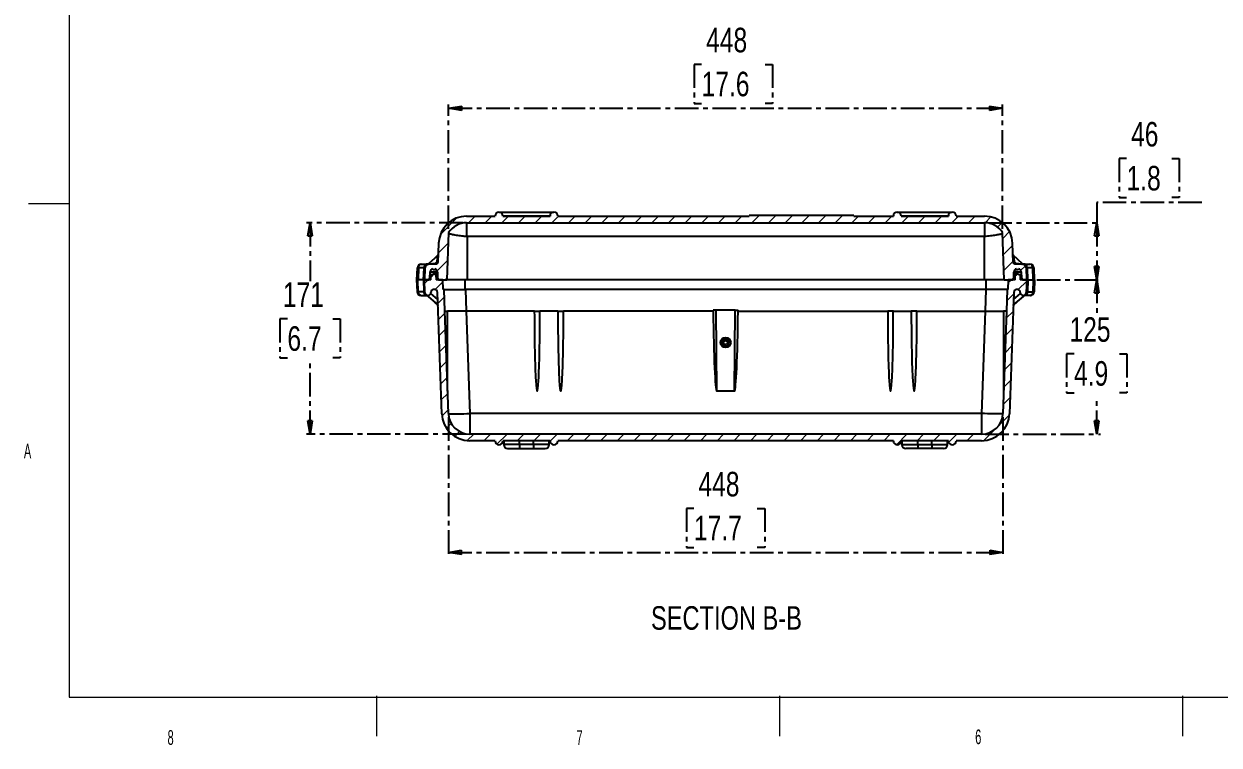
# Model space of a CAD drawing. Header units: millimetres. Extents: x 12 to 854, y 4 to 555.
# Drawn here: x 11.9 to 334.1, y 4.4 to 198.9 of the extents above; entities that cross this region are included whole.
import ezdxf

# ---------------------------------------------------------------- set-up
doc = ezdxf.new("R2010")
doc.units = ezdxf.units.MM
doc.linetypes.add('CENTER', pattern=[10.16, 6.35, -1.27, 1.27, -1.27])
doc.layers.add('DEFAULT_1', color=7, linetype='CENTER')
doc.styles.add('SLDTEXTSTYLE2', font='TXT', dxfattribs={"width": 0.75})
doc.styles.add('SLDTEXTSTYLE3', font='TXT', dxfattribs={"width": 0.56})
doc.dimstyles.new('SLDDIMSTYLE0', dxfattribs={"dimtxt": 6.614583, "dimasz": 3.556, "dimexe": 0, "dimexo": 0.0625, "dimgap": 1.653646, "dimtad": 1, "dimdec": 0, "dimlfac": 3, "dimrnd": 1e-09, "dimzin": 12, "dimdsep": 46, "dimtxsty": 'SLDTEXTSTYLE2', "dimblk1": 'CLOSED', "dimblk2": 'CLOSED', "dimsah": 1, "dimcen": 0.09, "dimadec": 0, "dimazin": 3, "dimtfac": 1, "dimtdec": 0, "dimtofl": 0, "dimtmove": 0, "dimatfit": 3, "dimldrblk": 'CLOSED', "dimfxl": 1, "dimfrac": 2, "dimtolj": 1, "dimtzin": 12, "dimarcsym": 0})
doc.dimstyles.new('SLDDIMSTYLE3', dxfattribs={"dimtxt": 6.614583, "dimasz": 3.556, "dimexe": 0, "dimexo": 0.0625, "dimgap": 1.653646, "dimtad": 0, "dimtih": 1, "dimtoh": 1, "dimdec": 0, "dimlfac": 3, "dimrnd": 1e-09, "dimzin": 12, "dimdsep": 46, "dimtxsty": 'SLDTEXTSTYLE2', "dimblk1": 'CLOSED', "dimblk2": 'CLOSED', "dimsah": 1, "dimcen": 0.09, "dimadec": 0, "dimazin": 3, "dimtfac": 1, "dimtdec": 0, "dimtofl": 0, "dimtmove": 0, "dimatfit": 3, "dimldrblk": 'CLOSED', "dimfxl": 1, "dimfrac": 2, "dimtolj": 1, "dimtzin": 12, "dimarcsym": 0})

# ---------------------------------------------------------------- blocks, each defined once
blk = doc.blocks.new('_Closed')
at = {"color": 0, "linetype": 'ByBlock', "lineweight": -2}
for p, q in [((-1, 0.166667), (0, 0)), ((-1, 0.166667), (-1, -0.166667)), ((0, 0), (-1, -0.166667)), ((0, 0), (-1, 0))]:
    blk.add_line(p, q, dxfattribs=at)
blk = doc.blocks.new('_D_5')
at = {"layer": 'DEFAULT_1'}
for p, q in [((130.26, 145.28), (88.07, 145.28)), ((89.07, 145.28), (89.07, 129.52)), ((82.96, 119.36), (80.95, 119.36)), ((80.95, 119.36), (80.95, 108.85)), ((95.18, 119.36), (97.19, 119.36)), ((97.19, 119.36), (97.19, 108.85)), ((80.95, 108.85), (82.96, 108.85)), ((89.07, 88.29), (89.07, 107.51)), ((97.19, 108.85), (95.18, 108.85)), ((131.1, 88.29), (88.07, 88.29))]:
    blk.add_line(p, q, dxfattribs=at)
at = {"layer": 'DEFAULT_1', "xscale": 3.556, "yscale": 3.556}
for p, rotation in [((89.07, 145.28, 25.75), 90), ((89.07, 88.29, 25.75), 270)]:
    blk.add_blockref('_Closed', p, dxfattribs=dict(at, rotation=rotation))
at = {"layer": 'DEFAULT_1', "char_height": 6.615, "attachment_point": 1, "style": 'SLDTEXTSTYLE2'}
for s, insert in [('171', (81.74, 129.23)), ('6.7', (82.96, 117.38))]:
    blk.add_mtext(s, dxfattribs=dict(at, insert=insert))
blk = doc.blocks.new('_D_6')
at = {"layer": 'DEFAULT_1'}
for p, q in [((284.96, 129.92), (302.08, 129.92)), ((301.08, 129.92), (301.08, 120.11)), ((294.97, 109.95), (292.96, 109.95)), ((292.96, 109.95), (292.96, 99.44)), ((307.19, 109.95), (309.2, 109.95)), ((309.2, 109.95), (309.2, 99.44)), ((292.96, 99.44), (294.97, 99.44)), ((301.08, 88.29), (301.08, 98.1)), ((309.2, 99.44), (307.19, 99.44)), ((271.05, 88.29), (302.08, 88.29))]:
    blk.add_line(p, q, dxfattribs=at)
at = {"layer": 'DEFAULT_1', "xscale": 3.556, "yscale": 3.556}
for p, rotation in [((301.08, 129.92, 25.75), 90), ((301.08, 88.29, 25.75), 270)]:
    blk.add_blockref('_Closed', p, dxfattribs=dict(at, rotation=rotation))
at = {"layer": 'DEFAULT_1', "char_height": 6.615, "attachment_point": 1, "style": 'SLDTEXTSTYLE2'}
for s, insert in [('125', (293.75, 119.82)), ('4.9', (294.97, 107.97))]:
    blk.add_mtext(s, dxfattribs=dict(at, insert=insert))
blk = doc.blocks.new('_D_7')
at = {"layer": 'DEFAULT_1'}
for p, q in [((309.13, 162.61), (307.12, 162.61)), ((307.12, 162.61), (307.12, 152.1)), ((321.34, 162.61), (323.35, 162.61)), ((323.35, 162.61), (323.35, 152.1)), ((307.12, 152.1), (309.13, 152.1)), ((323.35, 152.1), (321.34, 152.1)), ((329.39, 150.76), (301.08, 150.76)), ((301.08, 150.76), (301.08, 145.28)), ((271.89, 145.28), (302.08, 145.28)), ((301.08, 145.28), (301.08, 129.92)), ((284.96, 129.92), (302.08, 129.92))]:
    blk.add_line(p, q, dxfattribs=at)
at = {"layer": 'DEFAULT_1', "xscale": 3.556, "yscale": 3.556}
for p, rotation in [((301.08, 145.28, 25.75), 90), ((301.08, 129.92, 25.75), 270)]:
    blk.add_blockref('_Closed', p, dxfattribs=dict(at, rotation=rotation))
at = {"layer": 'DEFAULT_1', "char_height": 6.615, "attachment_point": 1, "style": 'SLDTEXTSTYLE2'}
for s, insert in [('46', (310.35, 172.48)), ('1.8', (309.13, 160.63))]:
    blk.add_mtext(s, dxfattribs=dict(at, insert=insert))
blk = doc.blocks.new('_D_8')
at = {"layer": 'DEFAULT_1'}
for p, q in [((194.6, 188.01), (192.59, 188.01)), ((192.59, 188.01), (192.59, 177.5)), ((211.7, 188.01), (213.71, 188.01)), ((213.71, 188.01), (213.71, 177.5)), ((192.59, 177.5), (194.6, 177.5)), ((213.71, 177.5), (211.7, 177.5)), ((126.41, 143.63), (126.41, 177.16)), ((126.41, 176.16), (275.74, 176.16)), ((275.74, 143.63), (275.74, 177.16))]:
    blk.add_line(p, q, dxfattribs=at)
at = {"layer": 'DEFAULT_1', "xscale": 3.556, "yscale": 3.556, "rotation": 180}
blk.add_blockref('_Closed', (126.41, 176.16, 25.75), dxfattribs=at)
at = {"layer": 'DEFAULT_1', "xscale": 3.556, "yscale": 3.556}
blk.add_blockref('_Closed', (275.74, 176.16, 25.75), dxfattribs=at)
at = {"layer": 'DEFAULT_1', "char_height": 6.615, "attachment_point": 1, "style": 'SLDTEXTSTYLE2'}
for s, insert in [('448', (195.82, 197.88)), ('17.6', (194.6, 186.03))]:
    blk.add_mtext(s, dxfattribs=dict(at, insert=insert))
blk = doc.blocks.new('_D_9')
at = {"layer": 'DEFAULT_1'}
for p, q in [((126.35, 92.85), (126.35, 55.4)), ((275.8, 92.85), (275.8, 55.4)), ((192.52, 68.25), (190.51, 68.25)), ((190.51, 68.25), (190.51, 57.74)), ((209.62, 68.25), (211.64, 68.25)), ((211.64, 68.25), (211.64, 57.74)), ((126.35, 56.4), (275.8, 56.4)), ((190.51, 57.74), (192.52, 57.74)), ((211.64, 57.74), (209.62, 57.74))]:
    blk.add_line(p, q, dxfattribs=at)
at = {"layer": 'DEFAULT_1', "xscale": 3.556, "yscale": 3.556, "rotation": 180}
blk.add_blockref('_Closed', (126.35, 56.4, 25.75), dxfattribs=at)
at = {"layer": 'DEFAULT_1', "xscale": 3.556, "yscale": 3.556}
blk.add_blockref('_Closed', (275.8, 56.4, 25.75), dxfattribs=at)
at = {"layer": 'DEFAULT_1', "char_height": 6.615, "attachment_point": 1, "style": 'SLDTEXTSTYLE2'}
for s, insert in [('448', (193.74, 78.12)), ('17.7', (192.52, 66.27))]:
    blk.add_mtext(s, dxfattribs=dict(at, insert=insert))

msp = doc.modelspace()

# ---------------------------------------------------------------- hatches: boundary and pattern name
at = {"layer": 'DEFAULT_1', "linetype": 'Continuous', "lineweight": 18}
h = msp.add_hatch(dxfattribs=at)
h.set_pattern_fill('ANSI31', color=256, style=0)
edge = h.paths.add_edge_path(flags=0)
edge.add_line((235.64, 147.06), (235.64, 147.23))
edge.add_line((235.64, 147.23), (207.45, 147.23))
edge.add_line((207.45, 147.23), (207.45, 147.06))
edge.add_line((207.45, 147.06), (155.86, 147.06))
edge.add_line((155.86, 147.06), (155.86, 147.1))
edge.add_arc((154.8, 147.1), 1.06, 0, 180)
edge.add_line((153.75, 147.1), (153.75, 147.06))
edge.add_line((153.75, 147.06), (141.05, 147.06))
edge.add_line((141.05, 147.06), (141.05, 147.1))
edge.add_arc((139.99, 147.1), 1.06, 0, 180)
edge.add_line((138.93, 147.1), (138.93, 147.06))
edge.add_line((138.93, 147.06), (131.26, 147.06))
edge.add_arc((131.26, 139.53), 7.54, 90, 178)
edge.add_line((123.72, 139.79), (123.54, 134.56))
edge.add_arc((123.12, 134.57), 0.423, 270, 358, ccw=False)
edge.add_line((123.12, 134.15), (121.12, 134.15))
edge.add_arc((121.12, 133.13), 1.02, 90, 178)
edge.add_line((120.11, 133.17), (119.99, 129.92))
edge.add_line((119.99, 129.92), (121.07, 129.92))
edge.add_line((121.07, 129.92), (121.31, 130.34))
edge.add_line((121.31, 130.34), (121.46, 132.02))
edge.add_arc((122.43, 131.94), 0.974, 104.9894, 175, ccw=False)
edge.add_arc((122.43, 132.91), 0.254, 187.4947, 352.5053)
edge.add_arc((122.43, 131.94), 0.974, 0, 75.0106, ccw=False)
edge.add_line((123.4, 131.94), (123.4, 130.34))
edge.add_line((123.4, 130.34), (123.65, 129.92))
edge.add_line((123.65, 129.92), (125.96, 129.92))
edge.add_line((125.96, 129.92), (126.41, 142.63))
edge.add_arc((131.26, 139.53), 5.76, 90, 147.3592, ccw=False)
edge.add_line((131.26, 145.28), (270.89, 145.28))
edge.add_arc((270.89, 139.53), 5.76, 32.6408, 90, ccw=False)
edge.add_line((275.74, 142.63), (276.19, 129.92))
edge.add_line((276.19, 129.92), (278.5, 129.92))
edge.add_line((278.5, 129.92), (278.75, 130.34))
edge.add_line((278.75, 130.34), (278.75, 131.94))
edge.add_arc((279.72, 131.94), 0.974, 104.9894, 180, ccw=False)
edge.add_arc((279.72, 132.91), 0.254, 187.4947, 352.5053)
edge.add_arc((279.72, 131.94), 0.974, 5, 75.0106, ccw=False)
edge.add_line((280.69, 132.02), (280.84, 130.34))
edge.add_line((280.84, 130.34), (281.08, 129.92))
edge.add_line((281.08, 129.92), (282.15, 129.92))
edge.add_line((282.15, 129.92), (282.04, 133.17))
edge.add_arc((281.03, 133.13), 1.02, 2, 90)
edge.add_line((281.03, 134.15), (279.03, 134.15))
edge.add_arc((279.03, 134.57), 0.423, 182, 270, ccw=False)
edge.add_line((278.61, 134.56), (278.42, 139.79))
edge.add_arc((270.89, 139.53), 7.54, 2, 90)
edge.add_line((270.89, 147.06), (263.22, 147.06))
edge.add_line((263.22, 147.06), (263.22, 147.1))
edge.add_arc((262.16, 147.1), 1.06, 0, 180)
edge.add_line((261.1, 147.1), (261.1, 147.06))
edge.add_line((261.1, 147.06), (248.4, 147.06))
edge.add_line((248.4, 147.06), (248.4, 147.1))
edge.add_arc((247.34, 147.1), 1.06, 0, 180)
edge.add_line((246.29, 147.1), (246.29, 147.06))
edge.add_line((246.29, 147.06), (235.64, 147.06))
h = msp.add_hatch(dxfattribs=at)
h.set_pattern_fill('ANSI31', color=256, style=0)
edge = h.paths.add_edge_path(flags=0)
edge.add_line((248.4, 86.52), (261.1, 86.52))
edge.add_line((261.1, 86.52), (261.1, 86.47))
edge.add_arc((262.16, 86.47), 1.06, 180, 270)
edge.add_arc((262.16, 86.47), 1.06, 270, 360)
edge.add_line((263.22, 86.47), (263.22, 86.52))
edge.add_line((263.22, 86.52), (270.05, 86.52))
edge.add_arc((270.05, 94.05), 7.54, 270, 358)
edge.add_line((277.58, 93.79), (278.72, 126.47))
edge.add_arc((279.61, 126.44), 0.89, 2.3451, 178, ccw=False)
edge.add_line((280.5, 126.47), (280.5, 126.46))
edge.add_arc((281.3, 126.49), 0.804, 181.9249, 358)
edge.add_line((282.11, 126.46), (282.23, 129.92))
edge.add_line((282.23, 129.92), (280.5, 129.92))
edge.add_line((280.5, 129.92), (280.45, 131.29))
edge.add_line((280.45, 131.29), (279.98, 131.29))
edge.add_arc((279.72, 131.29), 0.254, 0, 180)
edge.add_line((279.47, 131.29), (279.13, 131.29))
edge.add_line((279.13, 131.29), (279.09, 129.92))
edge.add_line((279.09, 129.92), (277.27, 129.92))
edge.add_line((277.27, 129.92), (277.18, 127.28))
edge.add_line((277.18, 127.28), (276.97, 127.28))
edge.add_line((276.97, 127.28), (276.77, 121.45))
edge.add_line((276.77, 121.45), (275.8, 93.85))
edge.add_arc((270.05, 94.05), 5.76, 270, 358, ccw=False)
edge.add_line((270.05, 88.29), (132.1, 88.29))
edge.add_arc((132.1, 94.05), 5.76, 182, 270, ccw=False)
edge.add_line((126.35, 93.85), (125.38, 121.45))
edge.add_line((125.38, 121.45), (125.18, 127.28))
edge.add_line((125.18, 127.28), (124.97, 127.28))
edge.add_line((124.97, 127.28), (124.88, 129.92))
edge.add_line((124.88, 129.92), (123.06, 129.92))
edge.add_line((123.06, 129.92), (123.01, 131.29))
edge.add_line((123.01, 131.29), (122.68, 131.29))
edge.add_arc((122.43, 131.29), 0.254, 0, 180)
edge.add_line((122.17, 131.29), (121.7, 131.29))
edge.add_line((121.7, 131.29), (121.65, 129.92))
edge.add_line((121.65, 129.92), (119.92, 129.92))
edge.add_line((119.92, 129.92), (120.04, 126.46))
edge.add_arc((120.85, 126.49), 0.804, 182, 358.0751)
edge.add_line((121.65, 126.46), (121.65, 126.47))
edge.add_arc((122.54, 126.44), 0.89, 2, 177.6549, ccw=False)
edge.add_line((123.43, 126.47), (124.57, 93.79))
edge.add_arc((132.1, 94.05), 7.54, 182, 270)
edge.add_line((132.1, 86.52), (138.93, 86.52))
edge.add_line((138.93, 86.52), (138.93, 86.47))
edge.add_arc((139.99, 86.47), 1.06, 180, 270)
edge.add_arc((139.99, 86.47), 1.06, 270, 360)
edge.add_line((141.05, 86.47), (141.05, 86.52))
edge.add_line((141.05, 86.52), (153.75, 86.52))
edge.add_line((153.75, 86.52), (153.75, 86.47))
edge.add_arc((154.8, 86.47), 1.06, 180, 270)
edge.add_arc((154.8, 86.47), 1.06, 270, 360)
edge.add_line((155.86, 86.47), (155.86, 86.52))
edge.add_line((155.86, 86.52), (246.29, 86.52))
edge.add_line((246.29, 86.52), (246.29, 86.47))
edge.add_arc((247.34, 86.47), 1.06, 180, 270)
edge.add_arc((247.34, 86.47), 1.06, 270, 360)
edge.add_line((248.4, 86.47), (248.4, 86.52))

# ---------------------------------------------------------------- linework, layer by layer
at = {"color": 7, "linetype": 'Continuous', "lineweight": 18}
for p, q in [((24.14, 545.76), (24.14, 17.38)), ((24.14, 150.44), (13.15, 150.44)), ((24.14, 17.38), (841.62, 17.38)), ((106.99, 17.7), (106.99, 6.84)), ((215.62, 17.7), (215.62, 6.84)), ((324.25, 17.7), (324.25, 6.84))]:
    msp.add_line(p, q, dxfattribs=at)
at = {"color": 7, "linetype": 'Continuous', "lineweight": 25}
for p, q in [((131.26, 147.06), (138.93, 147.06)), ((131.26, 145.28), (270.89, 145.28)), ((131.26, 145.28), (131.26, 141.66)), ((138.93, 147.06), (138.93, 147.1)), ((139.99, 148.16), (154.8, 148.16)), ((141.05, 147.06), (141.05, 147.1)), ((153.75, 147.1), (141.05, 147.1)), ((141.05, 147.06), (153.75, 147.06)), ((153.75, 147.06), (153.75, 147.1)), ((155.86, 147.06), (155.86, 147.1)), ((155.86, 147.06), (207.45, 147.06)), ((207.45, 147.06), (207.45, 147.23)), ((235.64, 147.23), (207.45, 147.23)), ((235.64, 147.23), (235.64, 147.06)), ((235.64, 147.06), (246.29, 147.06)), ((246.29, 147.1), (246.29, 147.06)), ((247.34, 148.16), (262.16, 148.16)), ((248.4, 147.1), (248.4, 147.06)), ((261.1, 147.1), (248.4, 147.1)), ((248.4, 147.06), (261.1, 147.06)), ((261.1, 147.1), (261.1, 147.06)), ((263.22, 147.1), (263.22, 147.06)), ((263.22, 147.06), (270.89, 147.06)), ((270.89, 145.28), (270.89, 141.66)), ((126.41, 142.63), (125.96, 129.92)), ((276.19, 129.92), (275.74, 142.63)), ((123.72, 139.79), (123.54, 134.56)), ((131.26, 141.66), (131.38, 141.66)), ((131.38, 141.66), (270.77, 141.66)), ((131.38, 141.66), (131.38, 129.92)), ((270.77, 141.66), (270.89, 141.66)), ((270.77, 141.66), (270.77, 129.92)), ((278.61, 134.56), (278.42, 139.79)), ((123.53, 136.47), (121.03, 134.19)), ((122.54, 135.56), (123.54, 136.57)), ((123.3, 134.82), (123.53, 136.47)), ((278.6, 136.57), (279.61, 135.56)), ((278.62, 136.47), (278.85, 134.82)), ((281.12, 134.19), (278.62, 136.47)), ((117.88, 129.92), (117.99, 133.13)), ((118.3, 133.13), (118.19, 129.92)), ((119.8, 133.13), (118.3, 133.13)), ((119.05, 134.15), (120.54, 134.15)), ((119.68, 129.92), (119.8, 133.13)), ((119.99, 129.92), (120.11, 133.17)), ((123.12, 134.15), (121.12, 134.15)), ((121.27, 134.24), (122.84, 134.4)), ((122.43, 132.66), (123.08, 132.66)), ((123.3, 134.82), (122.84, 134.4)), ((122.84, 134.15), (122.84, 134.4)), ((122.84, 134.4), (123.12, 134.4)), ((123.12, 134.15), (123.12, 134.4)), ((123.29, 134.57), (123.3, 134.82)), ((123.54, 134.56), (123.29, 134.57)), ((123.55, 134.81), (123.3, 134.82)), ((278.85, 134.82), (278.6, 134.81)), ((278.86, 134.57), (278.61, 134.56)), ((278.85, 134.82), (278.86, 134.57)), ((279.31, 134.4), (278.85, 134.82)), ((279.03, 134.4), (279.31, 134.4)), ((279.03, 134.4), (279.03, 134.15)), ((281.03, 134.15), (279.03, 134.15)), ((279.07, 132.66), (279.72, 132.66)), ((279.31, 134.4), (279.31, 134.15)), ((279.31, 134.4), (280.88, 134.24)), ((281.2, 134.13), (281.23, 134.13)), ((281.6, 134.15), (283.1, 134.15)), ((282.04, 133.17), (282.15, 129.92)), ((282.35, 133.13), (282.46, 129.92)), ((283.85, 133.13), (282.35, 133.13)), ((283.96, 129.92), (283.85, 133.13)), ((284.16, 133.13), (284.27, 129.92)), ((117.8, 129.92), (117.92, 126.71)), ((117.93, 129.92), (117.8, 129.92)), ((118.19, 129.92), (117.93, 129.92)), ((118.23, 126.71), (118.11, 129.92)), ((119.68, 129.92), (118.19, 129.92)), ((119.61, 129.92), (119.72, 126.71)), ((119.87, 129.92), (119.68, 129.92)), ((119.92, 129.92), (119.87, 129.92)), ((120.04, 126.46), (119.92, 129.92)), ((121.65, 129.92), (119.92, 129.92)), ((119.99, 129.92), (121.07, 129.92)), ((121.07, 129.92), (121.31, 130.34)), ((121.31, 130.34), (121.46, 132.02)), ((121.31, 130.34), (121.66, 130.34)), ((121.65, 129.92), (121.7, 131.29)), ((122.17, 131.29), (121.7, 131.29)), ((123.4, 131.55), (122.43, 131.55)), ((123.01, 131.29), (122.68, 131.29)), ((123.01, 131.29), (123.06, 129.92)), ((123.4, 131.29), (123.01, 131.29)), ((124.88, 129.92), (123.06, 129.92)), ((123.4, 131.94), (123.4, 130.34)), ((123.4, 130.34), (123.65, 129.92)), ((123.65, 129.92), (125.96, 129.92)), ((124.97, 127.28), (124.88, 129.92)), ((131.38, 129.92), (125.96, 129.92)), ((130.84, 127.28), (130.84, 129.92)), ((270.77, 129.92), (131.38, 129.92)), ((276.19, 129.92), (270.77, 129.92)), ((271.31, 127.28), (271.31, 129.92)), ((276.19, 129.92), (278.5, 129.92)), ((277.27, 129.92), (277.18, 127.28)), ((279.09, 129.92), (277.27, 129.92)), ((278.5, 129.92), (278.75, 130.34)), ((278.75, 130.34), (278.75, 131.94)), ((279.72, 131.55), (278.75, 131.55)), ((278.75, 131.29), (279.13, 131.29)), ((279.09, 129.92), (279.13, 131.29)), ((279.47, 131.29), (279.13, 131.29)), ((280.45, 131.29), (279.98, 131.29)), ((280.45, 131.29), (280.5, 129.92)), ((280.49, 130.34), (280.84, 130.34)), ((282.23, 129.92), (280.5, 129.92)), ((280.69, 132.02), (280.84, 130.34)), ((280.84, 130.34), (281.08, 129.92)), ((281.08, 129.92), (282.15, 129.92)), ((282.23, 129.92), (282.11, 126.46)), ((282.23, 129.92), (282.28, 129.92)), ((282.46, 129.92), (282.28, 129.92)), ((282.54, 129.92), (282.43, 126.71)), ((282.46, 129.92), (283.96, 129.92)), ((283.92, 126.71), (284.03, 129.92)), ((284.22, 129.92), (283.96, 129.92)), ((284.22, 129.92), (284.34, 129.92)), ((284.34, 129.92), (284.23, 126.71)), ((119.72, 126.71), (118.23, 126.71)), ((118.97, 125.68), (120.55, 125.68)), ((120.33, 125.87), (123.54, 123.14)), ((123.49, 124.57), (121.59, 126.19)), ((121.65, 126.47), (121.65, 126.46)), ((124.57, 93.79), (123.43, 126.47)), ((125.18, 127.28), (124.97, 127.28)), ((125.38, 121.45), (125.18, 127.28)), ((125.18, 127.28), (130.93, 127.28)), ((130.93, 127.28), (131.14, 121.45)), ((271.22, 127.28), (130.93, 127.28)), ((271.22, 127.28), (271.01, 121.45)), ((276.97, 127.28), (271.22, 127.28)), ((276.97, 127.28), (276.77, 121.45)), ((277.18, 127.28), (276.97, 127.28)), ((278.72, 126.47), (277.58, 93.79)), ((281.82, 125.87), (278.6, 123.14)), ((278.65, 124.57), (280.56, 126.19)), ((280.5, 126.46), (280.5, 126.47)), ((283.17, 125.68), (281.6, 125.68)), ((282.43, 126.71), (283.92, 126.71)), ((122.63, 123.92), (123.5, 123.05)), ((123.5, 123.05), (123.5, 123.05)), ((279.52, 123.92), (278.65, 123.05)), ((278.65, 123.05), (278.65, 123.05)), ((126.35, 93.85), (125.38, 121.45)), ((125.38, 121.45), (126.14, 121.45)), ((126.14, 99.87), (126.14, 121.45)), ((131.14, 121.45), (132.1, 93.85)), ((149.52, 121.45), (131.14, 121.45)), ((149.52, 121.45), (151.03, 121.45)), ((155.87, 121.45), (151.03, 121.45)), ((155.87, 121.45), (157.38, 121.45)), ((197.73, 121.45), (157.38, 121.45)), ((198.49, 121.7), (197.73, 121.7)), ((198.68, 99.88), (198.49, 121.7)), ((203.66, 121.7), (198.49, 121.7)), ((203.47, 99.88), (203.66, 121.7)), ((203.66, 121.7), (204.42, 121.7)), ((204.42, 121.45), (244.77, 121.45)), ((246.28, 121.45), (244.77, 121.45)), ((246.28, 121.45), (251.12, 121.45)), ((252.63, 121.45), (251.12, 121.45)), ((252.63, 121.45), (271.01, 121.45)), ((271.01, 121.45), (270.05, 93.85)), ((276.77, 121.45), (275.8, 93.85)), ((276.01, 121.45), (276.01, 99.87)), ((276.77, 121.45), (276.01, 121.45)), ((203.47, 99.88), (198.68, 99.88)), ((132.1, 93.85), (132.1, 88.29)), ((270.05, 93.85), (132.1, 93.85)), ((270.05, 93.85), (270.05, 88.29)), ((270.05, 88.29), (132.1, 88.29)), ((138.93, 86.52), (132.1, 86.52)), ((138.93, 86.47), (138.93, 86.52)), ((153.75, 86.52), (141.05, 86.52)), ((141.05, 86.47), (141.05, 86.52)), ((141.26, 86.52), (141.26, 85.46)), ((142.32, 84.4), (145.49, 84.4)), ((145.49, 85.46), (145.49, 86.52)), ((149.3, 85.46), (145.49, 85.46)), ((145.49, 85.46), (145.49, 84.4)), ((145.49, 84.4), (149.3, 84.4)), ((149.3, 85.46), (149.3, 86.52)), ((149.3, 85.46), (149.3, 84.4)), ((149.3, 84.4), (152.48, 84.4)), ((153.53, 85.46), (153.53, 86.52)), ((153.75, 86.47), (153.75, 86.52)), ((246.29, 86.52), (155.86, 86.52)), ((155.86, 86.47), (155.86, 86.52)), ((246.29, 86.52), (246.29, 86.47)), ((248.4, 86.52), (248.4, 86.47)), ((261.1, 86.52), (248.4, 86.52)), ((248.61, 86.52), (248.61, 85.46)), ((252.85, 84.4), (249.67, 84.4)), ((252.85, 85.46), (252.85, 86.52)), ((252.85, 85.46), (252.85, 84.4)), ((252.85, 85.46), (256.66, 85.46)), ((256.66, 84.4), (252.85, 84.4)), ((256.66, 85.46), (256.66, 86.52)), ((256.66, 85.46), (256.66, 84.4)), ((259.83, 84.4), (256.66, 84.4)), ((260.89, 85.46), (260.89, 86.52)), ((261.1, 86.52), (261.1, 86.47)), ((270.05, 86.52), (263.22, 86.52)), ((263.22, 86.52), (263.22, 86.47))]:
    msp.add_line(p, q, dxfattribs=at)
at = {"color": 8, "linetype": 'Continuous', "lineweight": 25}
for p, q in [((121.46, 132.02), (123.4, 132.02)), ((278.75, 132.02), (280.69, 132.02)), ((131.14, 121.45), (126.14, 121.45)), ((271.01, 121.45), (276.01, 121.45)), ((145.49, 85.46), (141.26, 85.46)), ((153.53, 85.46), (149.3, 85.46)), ((248.61, 85.46), (252.85, 85.46)), ((256.66, 85.46), (260.89, 85.46))]:
    msp.add_line(p, q, dxfattribs=at)
at = {"color": 7, "linetype": 'Continuous', "lineweight": 25, "flags": 128}
for points in [[(119.72, 126.58), (119.8, 126.57), (119.86, 126.56), (119.91, 126.54), (119.96, 126.53), (119.99, 126.51), (120.02, 126.5), (120.04, 126.48), (120.04, 126.46)], [(282.42, 126.58), (282.35, 126.57), (282.29, 126.56), (282.24, 126.54), (282.19, 126.53), (282.15, 126.51), (282.13, 126.5), (282.11, 126.48), (282.11, 126.46)], [(126.35, 93.85), (126.41, 93.82), (126.58, 93.8), (126.87, 93.79), (127.26, 93.77), (127.75, 93.77), (128.34, 93.77), (128.99, 93.77), (129.71, 93.79), (130.48, 93.8), (131.28, 93.82), (132.1, 93.85)], [(275.8, 93.85), (275.74, 93.82), (275.57, 93.8), (275.28, 93.79), (274.89, 93.77), (274.39, 93.77), (273.81, 93.77), (273.16, 93.77), (272.44, 93.79), (271.67, 93.8), (270.87, 93.82), (270.05, 93.85)]]:
    msp.add_lwpolyline(points, dxfattribs=at)
at = {"color": 7, "linetype": 'Continuous', "lineweight": 25}
for radius in [1.37, 0.975, 0.529]:
    msp.add_circle((201.07, 112.98), radius, dxfattribs=at)
for centre, radius, start, end in [((131.26, 139.53), 7.54, 90, 178), ((131.26, 139.53), 5.76, 90, 147.3592), ((139.99, 147.1), 1.06, 0, 180), ((154.8, 147.1), 1.06, 360, 180), ((247.34, 147.1), 1.06, 0, 180), ((262.16, 147.1), 1.06, 0, 180), ((270.89, 139.53), 7.54, 2, 90), ((270.89, 139.53), 5.76, 32.6408, 90), ((123.36, 136.65), 0.254, 312.3153, 358), ((123.36, 136.75), 0.254, 315, 358), ((278.78, 136.75), 0.254, 182, 225), ((278.79, 136.65), 0.254, 182, 227.6847), ((119.05, 133.09), 1.06, 90, 178), ((118.14, 129.96), 3.17, 87.1981, 92.8019), ((119.23, 133.24), 0.932, 101.0281, 186.5465), ((121.12, 133.13), 1.02, 90, 178), ((120.86, 134.38), 0.254, 282.0178, 312.3153), ((121.12, 134.33), 0.184, 272.2169, 328.8235), ((122.43, 131.94), 0.974, 104.9894, 175), ((122.43, 132.91), 0.254, 187.4947, 352.5053), ((122.43, 131.94), 0.974, 0, 75.0106), ((123.12, 134.57), 0.169, 270, 358), ((123.12, 134.57), 0.423, 270, 358), ((279.03, 134.57), 0.423, 182, 270), ((279.72, 131.94), 0.974, 104.9894, 180), ((279.03, 134.57), 0.169, 182, 270), ((279.72, 132.91), 0.254, 187.4947, 352.5053), ((279.72, 131.94), 0.974, 5, 75.0106), ((281.03, 134.33), 0.184, 211.1765, 267.7831), ((281.03, 133.13), 1.02, 2, 90), ((282.92, 133.24), 0.932, 353.4535, 78.9719), ((283.1, 133.09), 1.06, 2, 90), ((284, 129.96), 3.17, 87.1981, 92.8019), ((122.43, 131.29), 0.254, 0, 180), ((279.72, 131.29), 0.254, 0, 180), ((118.07, 129.87), 3.17, 267.1981, 272.8019), ((118.97, 126.74), 1.06, 182, 270), ((119.15, 126.6), 0.932, 173.4535, 258.9719), ((119.88, 123.54), 3.17, 87.1981, 92.8019), ((120.85, 126.49), 0.804, 182, 358.0751), ((122.54, 126.44), 0.89, 2, 177.6549), ((279.61, 126.44), 0.89, 2.3451, 178), ((281.3, 126.49), 0.804, 181.9249, 358), ((282.27, 123.54), 3.17, 87.1981, 92.8019), ((283, 126.6), 0.932, 281.0281, 6.5465), ((283.17, 126.74), 1.06, 270, 358), ((284.08, 129.87), 3.17, 267.1981, 272.8019), ((132.1, 94.05), 7.54, 182, 270), ((132.1, 94.05), 5.76, 182, 270), ((270.05, 94.05), 5.76, 270, 358), ((270.05, 94.05), 7.54, 270, 358), ((139.99, 86.47), 1.06, 180, 270), ((139.99, 86.47), 1.06, 270, 0), ((142.32, 85.46), 1.06, 180, 270), ((152.48, 85.46), 1.06, 270, 0), ((154.8, 86.47), 1.06, 180, 270), ((154.8, 86.47), 1.06, 270, 0), ((247.34, 86.47), 1.06, 180, 270), ((247.34, 86.47), 1.06, 270, 0), ((249.67, 85.46), 1.06, 180, 270), ((259.83, 85.46), 1.06, 270, 0), ((262.16, 86.47), 1.06, 180, 270), ((262.16, 86.47), 1.06, 270, 0)]:
    msp.add_arc(centre, radius, start, end, dxfattribs=at)
at = {"color": 8, "linetype": 'Continuous', "lineweight": 25}
for centre, start, end in [((123.36, 123.06), 2.4061, 38.1422), ((278.79, 123.06), 141.8578, 177.5939)]:
    msp.add_arc(centre, 0.184, start, end, dxfattribs=at)
for centre, major_axis, start_param, end_param in [((123.3, 134.94), (0.24, 1.63), 0.003054, 0.362059), ((278.85, 134.94), (-0.24, 1.63), 5.921127, 6.280132)]:
    msp.add_ellipse(centre, major_axis=major_axis, ratio=0.002262, start_param=start_param, end_param=end_param, dxfattribs=at)
at = {"color": 7, "linetype": 'Continuous', "lineweight": 25}
for centre, major_axis, ratio, start_param, end_param in [((118.97, 126.74), (-0.15, 1.05), 0.700339, 4.464504, 4.580886), ((283.18, 126.74), (0.15, 1.05), 0.700339, 1.7023, 1.818681), ((150.27, 121.45), (0, 21.58), 0.034921, 1.570796, 4.712389), ((156.62, 121.45), (0, 21.58), 0.034921, 1.570796, 4.712389), ((198.49, 121.7), (-0.19, 21.82), 0.034919, 1.570491, 1.582132), ((198.49, 121.7), (-0.19, 21.82), 0.034919, 1.582132, 3.141288), ((203.66, 121.7), (0.19, 21.82), 0.034919, 3.141898, 4.701054), ((203.66, 121.7), (0.19, 21.82), 0.034919, 4.701054, 4.712694), ((245.52, 121.45), (0, 21.58), 0.034921, 1.570796, 4.712389), ((251.87, 121.45), (0, 21.58), 0.034921, 1.570796, 4.712389)]:
    msp.add_ellipse(centre, major_axis=major_axis, ratio=ratio, start_param=start_param, end_param=end_param, dxfattribs=at)
for points, knots in [([(126.41, 142.61), (126.42, 142.58), (126.44, 142.51), (126.66, 142.4), (127.01, 142.28), (127.48, 142.16), (128.07, 142.04), (128.75, 141.93), (129.51, 141.83), (130.35, 141.73), (130.95, 141.69), (131.26, 141.66)], [0, 0, 0, 0, 0.108318, 0.219788, 0.328105, 0.439542, 0.54822, 0.660055, 0.768574, 0.880299, 1, 1, 1, 1]), ([(270.89, 141.66), (271.17, 141.68), (271.73, 141.73), (272.53, 141.81), (273.29, 141.91), (273.98, 142.03), (274.58, 142.14), (275.07, 142.26), (275.44, 142.38), (275.69, 142.5), (275.73, 142.57), (275.74, 142.61)], [0, 0, 0, 0, 0.106867, 0.216867, 0.323726, 0.43362, 0.541622, 0.652715, 0.761399, 0.873242, 1, 1, 1, 1]), ([(120.54, 134.15), (120.46, 134.15), (120.37, 134.13), (120.18, 134.03), (120.1, 133.95), (119.95, 133.75), (119.89, 133.63), (119.82, 133.38), (119.8, 133.25), (119.8, 133.13)], [0, 0, 0, 0, 0.25, 0.25, 0.5, 0.5, 0.75, 0.75, 1, 1, 1, 1]), ([(120.97, 134.15), (120.92, 134.15), (120.81, 134.15), (120.64, 134.15), (120.54, 134.15)], [0, 0, 0, 0, 0.482013, 1, 1, 1, 1]), ([(121.03, 134.19), (121.04, 134.19), (121.04, 134.19), (121.12, 134.21), (121.2, 134.23), (121.27, 134.24)], [0, 0, 0, 0, 0.319654, 0.375109, 1, 1, 1, 1]), ([(280.88, 134.24), (280.94, 134.23), (281.05, 134.21), (281.11, 134.19), (281.12, 134.19), (281.12, 134.19)], [0, 0, 0, 0, 0.516698, 0.889631, 1, 1, 1, 1]), ([(281.2, 134.14), (281.19, 134.14), (281.16, 134.15), (281.14, 134.17), (281.12, 134.19), (281.12, 134.19)], [0, 0, 0, 0, 0.238357, 0.915789, 1, 1, 1, 1]), ([(281.6, 134.15), (281.51, 134.15), (281.34, 134.15), (281.23, 134.15), (281.18, 134.15)], [0, 0, 0, 0, 0.514309, 1, 1, 1, 1]), ([(282.35, 133.13), (282.35, 133.25), (282.33, 133.38), (282.25, 133.63), (282.2, 133.75), (282.05, 133.95), (281.96, 134.03), (281.78, 134.13), (281.69, 134.15), (281.6, 134.15)], [0, 0, 0, 0, 0.25, 0.25, 0.5, 0.5, 0.75, 0.75, 1, 1, 1, 1]), ([(123.45, 123.22), (123.46, 123.18), (123.47, 123.14), (123.48, 123.08), (123.49, 123.06), (123.5, 123.05)], [0, 0, 0, 0, 0.5, 0.5, 1, 1, 1, 1]), ([(123.5, 123.05), (123.5, 123.05), (123.52, 123.03), (123.54, 123), (123.54, 122.99), (123.54, 122.98)], [0, 0, 0, 0, 0.215928, 0.765415, 1, 1, 1, 1]), ([(278.59, 122.96), (278.6, 122.96), (278.6, 122.98), (278.62, 123.02), (278.64, 123.04), (278.65, 123.05)], [0, 0, 0, 0, 0.386713, 0.712644, 1, 1, 1, 1]), ([(278.69, 123.22), (278.69, 123.18), (278.68, 123.14), (278.67, 123.08), (278.66, 123.06), (278.65, 123.05)], [0, 0, 0, 0, 0.5, 0.5, 1, 1, 1, 1])]:
    msp.add_open_spline(points, degree=3, knots=knots, dxfattribs=at)
at = {"color": 8, "linetype": 'Continuous', "lineweight": 25}
for points, knots in [([(120.1, 133.17), (120.1, 133.17), (120.09, 133.17), (120.03, 133.15), (119.93, 133.14), (119.83, 133.13), (119.8, 133.13)], [0, 0, 0, 0, 0.114879, 0.431741, 0.786967, 1, 1, 1, 1]), ([(282.35, 133.13), (282.32, 133.13), (282.22, 133.14), (282.12, 133.15), (282.06, 133.17), (282.05, 133.17), (282.05, 133.17)], [0, 0, 0, 0, 0.213059, 0.56826, 0.885129, 1, 1, 1, 1]), ([(119.72, 126.58), (119.73, 126.5), (119.73, 126.4), (119.81, 126.2), (119.96, 126), (120.21, 125.81), (120.4, 125.77), (120.48, 125.75)], [0, 0, 0, 0, 0.1938215, 0.2581704, 0.5200975, 0.8066478, 1, 1, 1, 1]), ([(282.42, 126.58), (282.42, 126.5), (282.41, 126.4), (282.34, 126.2), (282.19, 126), (281.94, 125.81), (281.75, 125.77), (281.67, 125.75)], [0, 0, 0, 0, 0.193822, 0.25817, 0.520097, 0.806648, 1, 1, 1, 1])]:
    msp.add_open_spline(points, degree=3, knots=knots, dxfattribs=at)

# ---------------------------------------------------------------- texts
at = {"color": 7, "linetype": 'Continuous', "lineweight": 0, "char_height": 3.97, "attachment_point": 1, "style": 'SLDTEXTSTYLE3'}
for s, insert in [('A', (11.94, 85.7)), ('8', (50.66, 8.45)), ('7', (160.87, 8.45)), ('6', (268.34, 8.64))]:
    msp.add_mtext(s, dxfattribs=dict(at, insert=insert))
at = {"layer": 'DEFAULT_1', "insert": (201.3, 41.89), "char_height": 6.35, "attachment_point": 2, "style": 'SLDTEXTSTYLE2'}
msp.add_mtext('SECTION B-B', dxfattribs=at)

# ---------------------------------------------------------------- dimensions: what is measured, and where the dimension line sits
at = {"layer": 'DEFAULT_1'}
for base, p1, p2, picture, middle in [((275.74, 176.16), (126.41, 142.63), (275.74, 142.63), '_D_8', (203.15, 176.16)), ((275.8, 56.4), (126.35, 93.85), (275.8, 93.85), '_D_9', (201.07, 56.4))]:
    dim = msp.add_linear_dim(base=base, p1=p1, p2=p2, dimstyle='SLDDIMSTYLE0', dxfattribs=at)
    dim.commit()
    dim.dimension.update_dxf_attribs({"geometry": picture, "text_midpoint": middle, "dimtype": 160})
for base, p1, p2, picture, middle in [((301.08, 129.92), (270.89, 145.28), (283.96, 129.92), '_D_7', (301.08, 161.76)), ((89.07, 88.29), (131.26, 145.28), (132.1, 88.29), '_D_5', (89.07, 118.52)), ((301.08, 88.29), (283.96, 129.92), (270.05, 88.29), '_D_6', (301.08, 109.11))]:
    dim = msp.add_linear_dim(base=base, p1=p1, p2=p2, angle=90, dimstyle='SLDDIMSTYLE3', dxfattribs=at)
    dim.commit()
    dim.dimension.update_dxf_attribs({"geometry": picture, "text_midpoint": middle, "dimtype": 160})

doc.saveas('drawing.dxf')
